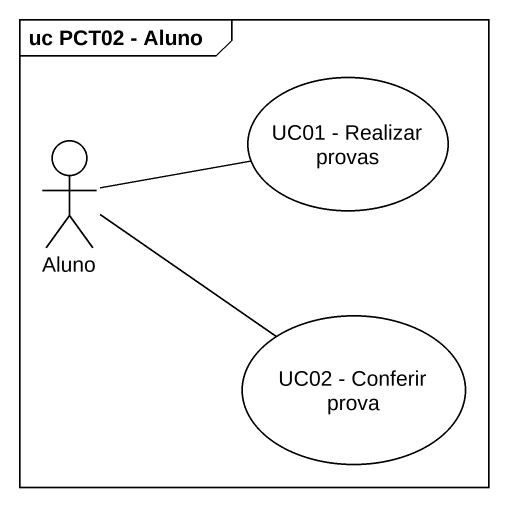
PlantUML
@startuml
mainframe uc PCT02 - Aluno
usecase "UC01 - Realizar provas" as UC01_Realizar_provas
actor Aluno
usecase "UC02 - Conferir prova" as UC02_Conferir_prova
Aluno -right- UC01_Realizar_provas
Aluno -right- UC02_Conferir_prova
@enduml
